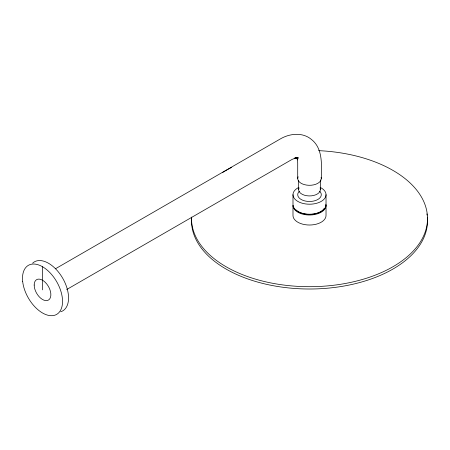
<?xml version="1.0" encoding="UTF-8"?>
<svg xmlns="http://www.w3.org/2000/svg" width="450" height="450" viewBox="0 0 450 450"><rect width="100%" height="100%" fill="white"/><g stroke="black" fill="none" stroke-linecap="round" stroke-linejoin="round"><path stroke-width="0.67" d="M55.474 268.757L280.44 138.876C289.733 133.425 302.603 132.047 311.316 139.354C323.162 148.433 321.536 165.386 321.306 178.493M66.679 289.536L291.853 159.536L296.561 157.517L294.491 158.203L298.378 157.815L295.948 157.731L297.613 158.051M296.752 157.809L298.046 158.766L296.595 157.584M296.483 157.612L297.225 158.468M296.871 158.051L297.546 159.964L297.101 157.826L297.709 162.917L297.709 178.493M326.025 194.676L326.025 204.699A16.521 9.534 0 0 1 309.51 214.234A16.521 9.534 0 0 1 292.989 204.699L292.989 194.676M326.025 205.47L326.025 215.488A16.521 9.534 0 0 1 309.51 225.023A16.521 9.534 0 0 1 292.989 215.488L292.989 205.47A16.521 9.534 0 0 0 310.59 214.987A16.521 9.534 0 0 0 325.884 204.221M320.366 179.888L320.366 189.669M298.654 180.591L298.654 189.669M42.525 266.738L42.525 289.862M324.253 208.356A15.564 8.989 0 0 1 311.034 214.414A15.564 8.989 0 0 1 296.027 209.964M320.13 187.374A16.521 9.534 0 0 1 321.525 201.223A16.521 9.534 0 0 1 297.495 201.223A16.521 9.534 0 0 1 298.89 187.374M319.725 191.273A11.801 6.812 0 0 1 309.51 201.487A11.801 6.812 0 0 1 299.289 191.273M427.314 217.063A117.99 68.124 0 0 1 309.51 289.007A117.99 68.124 0 0 1 191.7 217.063M426.876 213.891A117.99 68.124 0 0 1 427.084 215.156M318.628 150.654A117.99 68.124 0 0 1 427.303 222.508A117.99 68.124 0 0 1 304.999 286.644A117.99 68.124 0 0 1 191.537 217.299M222.514 172.547A117.99 68.124 0 0 1 231.711 167.355M320.197 188.578A10.856 6.266 0 0 1 309.037 195.93A10.856 6.266 0 0 1 299.025 188.044M32.648 263.143A28.316 16.352 60 0 1 62.691 278.218A28.316 16.352 60 0 1 60.722 311.771M321.126 177.311A11.801 6.812 0 0 1 308.993 185.299A11.801 6.812 0 0 1 298.114 176.732M22.669 281.419A28.316 16.352 60 0 0 54.714 315.242A28.316 16.352 60 0 0 50.186 272.925A28.316 16.352 60 0 0 22.669 281.419M34.183 285.041A11.801 6.812 60 0 0 46.693 300.611A11.801 6.812 60 0 0 46.693 283.928A11.801 6.812 60 0 0 34.183 285.041"/></g></svg>
